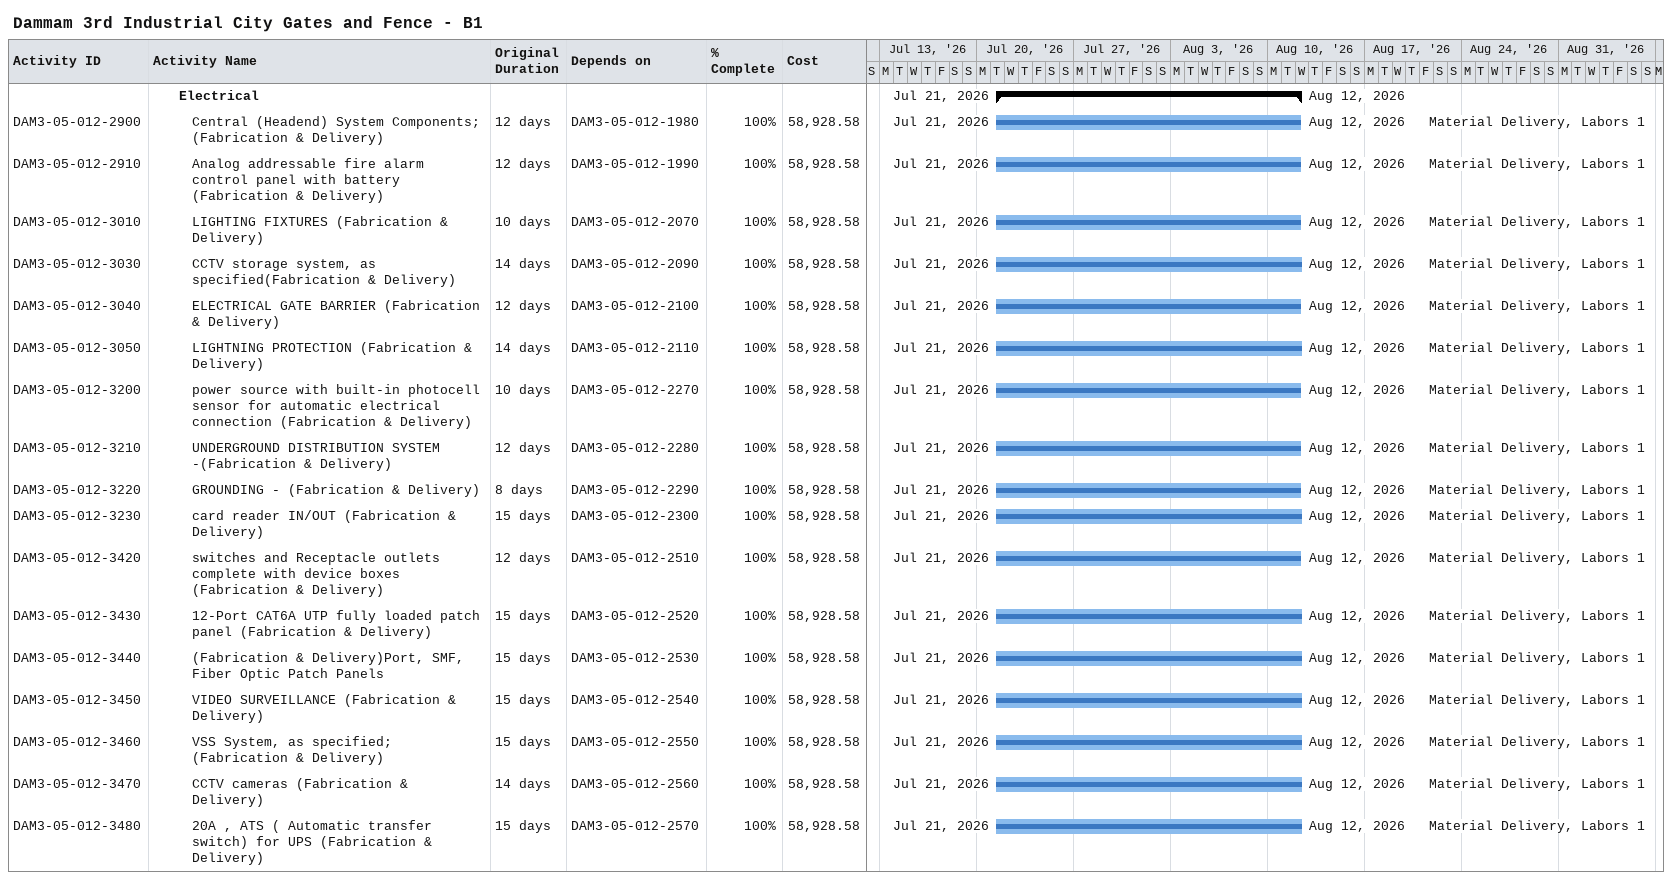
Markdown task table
Dammam 3rd Industrial City Gates and Fence - B1

| ID | Level | Task | Original duration | Start | Finish | Predecessors | Resources | % complete | Cost |
|---|---|---|---|---|---|---|---|---|---|
|  | 3 | **Electrical** |  | 2026-07-21 | 2026-08-12 |  |  |  |  |
| DAM3-05-012-2900 | 4 | Central (Headend) System Components; (Fabrication & Delivery) | 12d | 2026-07-21 | 2026-08-12 | DAM3-05-012-1980 | Material Delivery, Labors 1 | 100 | 58928.58 |
| DAM3-05-012-2910 | 4 | Analog addressable fire alarm control panel with battery (Fabrication & Delivery) | 12d | 2026-07-21 | 2026-08-12 | DAM3-05-012-1990 | Material Delivery, Labors 1 | 100 | 58928.58 |
| DAM3-05-012-3010 | 4 | LIGHTING FIXTURES (Fabrication & Delivery) | 10d | 2026-07-21 | 2026-08-12 | DAM3-05-012-2070 | Material Delivery, Labors 1 | 100 | 58928.58 |
| DAM3-05-012-3030 | 4 | CCTV storage system, as specified(Fabrication & Delivery) | 14d | 2026-07-21 | 2026-08-12 | DAM3-05-012-2090 | Material Delivery, Labors 1 | 100 | 58928.58 |
| DAM3-05-012-3040 | 4 | ELECTRICAL GATE BARRIER (Fabrication & Delivery) | 12d | 2026-07-21 | 2026-08-12 | DAM3-05-012-2100 | Material Delivery, Labors 1 | 100 | 58928.58 |
| DAM3-05-012-3050 | 4 | LIGHTNING PROTECTION (Fabrication & Delivery) | 14d | 2026-07-21 | 2026-08-12 | DAM3-05-012-2110 | Material Delivery, Labors 1 | 100 | 58928.58 |
| DAM3-05-012-3200 | 4 | power source with built-in photocell sensor for automatic electrical connection (Fabrication & Delivery) | 10d | 2026-07-21 | 2026-08-12 | DAM3-05-012-2270 | Material Delivery, Labors 1 | 100 | 58928.58 |
| DAM3-05-012-3210 | 4 | UNDERGROUND DISTRIBUTION SYSTEM -(Fabrication & Delivery) | 12d | 2026-07-21 | 2026-08-12 | DAM3-05-012-2280 | Material Delivery, Labors 1 | 100 | 58928.58 |
| DAM3-05-012-3220 | 4 | GROUNDING - (Fabrication & Delivery) | 8d | 2026-07-21 | 2026-08-12 | DAM3-05-012-2290 | Material Delivery, Labors 1 | 100 | 58928.58 |
| DAM3-05-012-3230 | 4 | card reader IN/OUT (Fabrication & Delivery) | 15d | 2026-07-21 | 2026-08-12 | DAM3-05-012-2300 | Material Delivery, Labors 1 | 100 | 58928.58 |
| DAM3-05-012-3420 | 4 | switches and Receptacle outlets complete with device boxes (Fabrication & Delivery) | 12d | 2026-07-21 | 2026-08-12 | DAM3-05-012-2510 | Material Delivery, Labors 1 | 100 | 58928.58 |
| DAM3-05-012-3430 | 4 | 12-Port CAT6A UTP fully loaded patch panel (Fabrication & Delivery) | 15d | 2026-07-21 | 2026-08-12 | DAM3-05-012-2520 | Material Delivery, Labors 1 | 100 | 58928.58 |
| DAM3-05-012-3440 | 4 | (Fabrication & Delivery)Port, SMF, Fiber Optic Patch Panels | 15d | 2026-07-21 | 2026-08-12 | DAM3-05-012-2530 | Material Delivery, Labors 1 | 100 | 58928.58 |
| DAM3-05-012-3450 | 4 | VIDEO SURVEILLANCE (Fabrication & Delivery) | 15d | 2026-07-21 | 2026-08-12 | DAM3-05-012-2540 | Material Delivery, Labors 1 | 100 | 58928.58 |
| DAM3-05-012-3460 | 4 | VSS System, as specified; (Fabrication & Delivery) | 15d | 2026-07-21 | 2026-08-12 | DAM3-05-012-2550 | Material Delivery, Labors 1 | 100 | 58928.58 |
| DAM3-05-012-3470 | 4 | CCTV cameras (Fabrication & Delivery) | 14d | 2026-07-21 | 2026-08-12 | DAM3-05-012-2560 | Material Delivery, Labors 1 | 100 | 58928.58 |
| DAM3-05-012-3480 | 4 | 20A , ATS ( Automatic transfer switch) for UPS (Fabrication & Delivery) | 15d | 2026-07-21 | 2026-08-12 | DAM3-05-012-2570 | Material Delivery, Labors 1 | 100 | 58928.58 |
